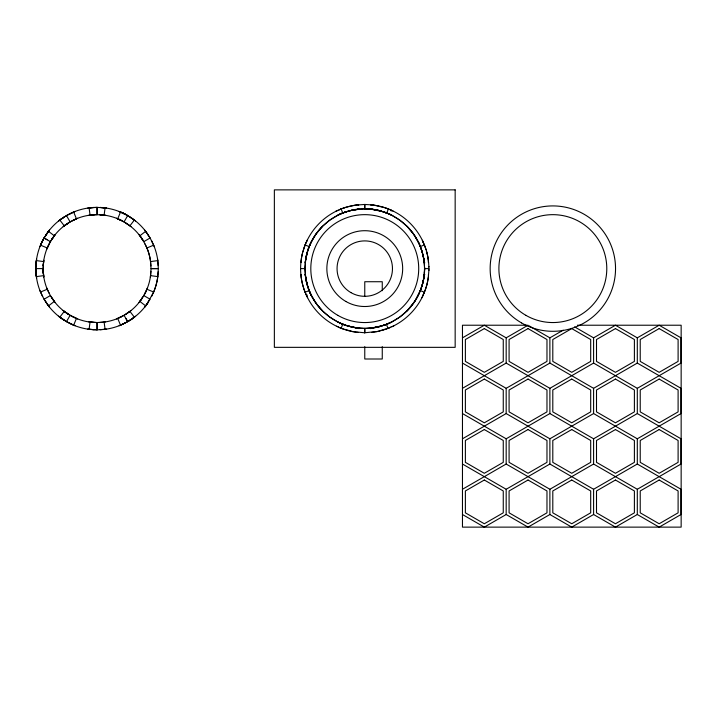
<?xml version="1.0" encoding="UTF-8"?>
<svg xmlns="http://www.w3.org/2000/svg" width="717" height="717" viewBox="0 0 717 717"><rect width="100%" height="100%" fill="white"/><g stroke="black" fill="none" stroke-linecap="round" stroke-linejoin="round"><path stroke-width="1.08" d="M145.748 305.783L144.735 307.064L148.553 301.794L145.668 305.881A61.241 61.241 0 0 1 134.366 317.192L127.707 321.637L120.519 325.177L117.731 318.447L124.059 315.328L129.929 311.402A53.954 53.954 0 0 0 139.887 301.445L143.803 295.583A151.09 90.27 26.8 0 0 146.205 290.86L146.931 289.247A53.945 53.945 0 0 0 150.57 275.651L151.036 268.615L158.323 268.597L157.803 260.612A61.241 61.241 0 0 0 153.662 245.169L150.122 237.99L145.668 231.331A61.241 61.241 0 0 0 134.366 220.02L127.707 215.575A146.824 94.805 -63.2 0 0 122.356 212.841L120.519 212.035A61.241 61.241 0 0 0 105.076 207.894L97.091 207.374L89.096 207.894A61.241 61.241 0 0 0 73.654 212.026L66.466 215.575L59.807 220.02A61.241 61.241 0 0 0 48.505 231.322L44.051 237.99A146.824 94.805 26.8 0 0 41.326 243.341L40.511 245.169A61.241 61.241 0 0 0 36.37 260.612L35.85 268.606A146.842 94.823 -3.2 0 0 36.164 274.611L36.37 276.601A61.241 61.241 0 0 0 40.502 292.043L44.051 299.222L48.505 305.881A61.241 61.241 0 0 0 59.798 317.192L66.466 321.637L73.654 325.186A61.241 61.241 0 0 0 89.087 329.318L97.082 329.847L97.082 322.551L104.126 322.094A53.954 53.954 0 0 0 117.731 318.447M146.86 304.277L153.662 292.043A61.241 61.241 0 0 0 157.803 276.601L158.323 268.615L151.036 268.615L150.57 261.562A53.945 53.945 0 0 0 146.931 247.965L143.803 241.638A151.099 90.27 -33.2 0 0 140.926 237.193L139.887 235.768A53.945 53.945 0 0 0 129.929 225.81L124.059 221.885L117.731 218.766A53.945 53.945 0 0 0 104.126 215.118L97.091 214.661L90.046 215.118L91.803 214.921A151.099 90.261 86.2 0 1 97.1 214.688L97.091 207.374L93.085 207.5L89.096 207.894L90.046 215.118A53.945 53.945 0 0 0 76.441 218.766L70.114 221.885L64.243 225.81A53.945 53.945 0 0 0 54.286 235.768L50.369 241.629L47.25 247.965A53.945 53.945 0 0 0 43.603 261.562L43.137 268.606L43.603 275.651A53.954 53.954 0 0 0 47.232 289.247L50.369 295.583L54.286 301.445L48.505 305.881L44.051 299.222L50.369 295.583L54.286 301.445M304.6 290.887C300.091 278.788 299.374 265.308 302.583 252.796M304.985 269.225L305.424 261.382M362.847 328.35L364.765 328.386L364.765 332.76L364.765 328.386L367.929 328.305M362.766 208.862L364.765 208.826L364.765 204.453L372.831 204.963M424.536 268.508L424.365 263.999M428.909 268.588L428.909 266.948M424.536 268.866L424.518 270.219L424.527 267.28M305.29 274.665L304.994 267.28L305.809 258.694M428.909 269.52L428.9 270.022M424.518 270.327L424.231 274.638M428.891 270.408L428.255 277.793M150.964 271.259L150.328 277.291M158.251 271.618L157.525 278.465A61.241 61.241 0 0 1 154.218 290.645L151.556 296.587M424.401 272.621L424.061 276.126M358.966 328.655L359.02 328.108A66.833 61.895 80.2 0 1 354.234 327.552M370.868 205.295L370.922 204.748M423.926 277.165L424.267 274.315L424.805 274.396M428.533 275.561L428.345 274.736M300.97 261.813L301.158 260.217M305.325 262.207L305.863 258.398M424.168 275.229L423.523 279.567M305.46 261.087L305.541 260.486L304.985 262.843M104.126 215.118L105.076 207.894M424.043 276.278L423.317 280.625M428.381 276.834L427.601 281.503M301.257 259.527L301.481 258.048M305.585 260.146L307.817 250.412M423.881 277.47L423.783 278.097M428.157 278.42L427.915 279.908M305.711 259.294L306.329 255.987M423.729 278.447L423.093 281.673M305.854 258.425L305.98 257.726M301.615 257.304L302.054 255.064M305.917 258.093L306.733 254.248M423.613 279.119L422.501 284.093M423.496 279.72L422.788 282.964M427.798 280.535L427.359 282.632M423.29 280.768L422.205 285.151L422.698 283.314M427.574 281.664L427.018 284.093M302.126 254.741L302.502 253.119M427.215 283.269L426.723 285.223M422.958 282.265L420.816 289.372M426.947 284.389L426.409 286.361M302.673 252.474L304.725 246.003M305.935 257.717A68.267 63.571 -2.5 0 1 306.849 253.54L307.494 251.461M302.753 252.151L304.017 247.965M426.678 285.384L426.068 287.499M306.912 253.549L308.821 247.544M422.331 284.703L421.238 288.189M422.026 285.751L421.811 286.45M426.221 287.006L425.217 290.08M307.584 251.156L307.871 250.251M426.023 287.66L425.755 288.503M307.683 250.851L308.91 247.293M419.875 291.756L421.847 286.361M307.934 250.072L308.158 249.373M307.969 249.946L308.489 248.44A65.507 61.339 7.8 0 1 309.923 244.864L310.622 243.26M425.656 288.79L425.378 289.623M304.151 247.589L305.155 244.882M308.283 249.023L310.165 244.264M420.87 289.229L421.363 287.84M421.094 288.619L419.983 291.496M425.244 289.991L423.908 293.45M425.109 290.367L424.025 293.172M391.482 322.076L399.853 317.004L407.032 310.873A59.78 59.78 0 0 0 420.341 290.609L420.745 289.569M304.788 245.841L305.29 244.56M308.928 247.24L309.224 246.496M308.991 247.096L309.179 246.603A59.762 59.762 0 0 1 322.525 226.348L329.677 220.209L338.039 215.136M420.592 289.964L414.928 301.113L407.032 310.873M339.275 327.481L341.149 328.252L342.753 324.192L346.105 325.401M419.795 245.268L419.095 243.672A59.78 59.78 0 0 0 386.777 213.021L388.381 208.961L390.245 209.731M147.415 288.019L145.076 293.253M305.254 244.64L306.025 242.803M305.352 244.398L306.168 242.48M309.403 246.048L311.223 242.023M76.441 318.447L70.114 315.328L64.243 311.402L70.114 315.328L76.441 318.447L73.654 325.186L66.466 321.637L59.807 317.192L64.243 311.402A53.954 53.954 0 0 1 54.277 301.445M39.955 246.567L42.617 240.625M46.757 249.193L49.097 243.959M423.953 293.334L422.385 296.802M419.033 293.674L419.606 292.384M423.415 294.597L422.743 296.058M306.132 242.57L306.661 241.405M306.24 242.328L306.804 241.109M310.228 244.121L310.416 243.699A59.78 59.78 0 0 1 342.753 213.021L343.246 212.832M419.293 293.092L419.113 293.495A59.762 59.762 0 0 1 386.786 324.174L385.522 324.667M337.259 326.567L338.119 326.665M339.491 323.681L339.831 322.937L341.901 323.842M389.806 214.025L387.619 213.37M391.177 211.049L391.518 210.305L392.997 211.004M306.759 241.19L307.306 240.078M306.876 240.957C312.944 228.167 323.403 217.52 336.085 211.219M310.82 242.848L315.91 234.154L322.489 226.339M418.62 294.535L418.029 295.736M422.564 296.435C416.478 309.144 406.064 319.719 393.445 325.993M422.295 296.99L421.928 297.725M54.286 235.768L48.505 231.331L44.051 237.99L40.511 245.169L47.25 247.965L50.369 241.638L55.11 234.728L51.749 239.37L53.363 237.004M66.466 321.637L70.114 315.328M124.059 221.885L127.707 215.575L134.366 220.029L129.929 225.81L124.059 221.885L117.731 218.766L120.519 212.035L127.707 215.575A146.824 94.805 -63.8 0 0 122.365 212.815M130.969 310.586L126.317 313.947M135.549 316.26L130.27 320.069M76.432 318.447A53.954 53.954 0 0 0 90.037 322.094L89.096 329.318L97.082 329.847L105.076 329.318A61.241 61.241 0 0 0 120.519 325.186L127.707 321.637A146.824 94.805 56.8 0 0 132.744 318.366L134.366 317.192L129.929 311.402L124.059 315.328L117.731 318.447M66.466 215.575L59.807 220.02L64.243 225.81L70.114 221.885L76.441 218.766L73.654 212.035L66.466 215.575L70.114 221.885M462.465 337.841L484.316 325.222L506.175 337.841L506.175 363.08L549.885 388.318L549.885 413.557L593.595 438.795L593.595 464.033L637.305 489.272L637.305 514.51L659.165 527.129L681.016 514.51L681.016 489.272L637.305 464.033L637.305 438.795L681.016 413.557L681.016 388.318L637.305 363.08L637.305 337.841L659.165 325.222L681.016 337.841L681.016 363.08L637.305 388.318L637.305 413.557L593.595 438.795M506.175 337.841L528.026 325.222M462.465 388.318L506.175 363.08M462.465 438.795L506.175 413.557L506.175 388.318L549.885 363.08L549.885 337.841L563.186 330.161M637.305 388.318L593.595 363.08L593.595 337.841L615.455 325.222L637.305 337.841M549.885 388.318L593.595 363.08M637.305 464.033L593.595 489.272L593.595 514.51L571.745 527.129L549.885 514.51L549.885 489.272L506.175 464.033L506.175 438.795L549.885 413.557M637.305 438.795L593.595 413.557L593.595 388.318L637.305 363.08M462.465 489.272L506.175 464.033M462.465 514.51L484.316 527.129L506.175 514.51L506.175 489.272L549.885 464.033L549.885 438.795L593.595 413.557M549.885 489.272L593.595 464.033M549.885 514.51L528.026 527.129L506.175 514.51M637.305 489.272L681.016 464.033L681.016 438.795L637.305 413.557M637.305 514.51L615.455 527.129L593.595 514.51M335.646 211.443L336.318 211.103M337.626 215.342L338.263 215.019M391.894 321.87L390.245 322.677M393.884 325.769L392.109 326.638M336.228 211.148L337.859 210.368M338.173 215.064L339.975 214.213M336.524 211.004L337.349 210.61M338.451 214.93L339.213 214.562M390.944 322.345L389.349 323.098M392.862 326.28L391.491 326.925M69.11 214.132L75.052 211.47M72.444 220.621L77.669 218.273M121.738 316.591L116.504 318.94M125.063 323.08L119.121 325.742M337.564 210.511L338.164 210.224M339.41 214.464L340.27 214.078M389.985 322.802L386.875 324.147M306.661 295.807L307.199 295.019M310.183 293.656L310.434 293.54A59.762 59.762 0 0 0 342.771 324.174L343.398 324.434M419.588 243.448L419.275 244.067M422.573 242.077L422.743 241.154M339.912 209.463L338.119 210.547M388.972 328.019L391.401 326.665M340.566 213.944L342.206 213.245L340.718 213.881M389.026 323.242L385.979 324.496M338.953 209.875L340.557 209.194M388.704 323.376L388.058 323.654M390.46 327.391L389.77 327.687M341.462 213.558L339.715 214.025M341.606 213.496L342.43 213.155M40.511 292.043L47.25 289.247M146.931 247.965L153.662 245.169M340.109 209.382L340.799 209.095M387.736 323.797L387.09 324.057M389.421 327.83L377.33 331.514L364.81 332.76M340.709 209.131L341.677 208.755M342.35 213.191L346.221 211.775M341.032 209.005L342 208.629M342.654 213.066L343.551 212.716M306.804 296.103L305.092 292.178L309.179 290.609A59.78 59.78 0 0 0 322.507 310.873L329.677 317.004L337.761 321.942M391.76 215.27L399.853 220.209L407.032 226.339A59.762 59.762 0 0 1 420.341 246.603L424.365 244.882M386.418 324.326L388.005 328.404M383.416 325.401L386.768 324.192M343.443 212.761L345.182 212.124M342.161 208.566L343.766 207.984M343.703 212.662L351.841 210.242L361.422 208.925M385.827 324.55L384.348 325.088M387.368 328.646L386.884 328.825M342.475 208.45L344.124 207.867M386.122 324.442L380.7 326.217M386.526 328.96L385.773 329.22M382.26 325.769L385.387 324.711M344.088 207.876L348.301 206.604M344.42 207.769L346.033 207.249M342.215 213.281A67.084 62.791 83.3 0 1 345.809 211.936L346.105 211.811M385.029 329.47L383.541 329.954M383.998 325.204L373.772 327.705M345.8 211.918L347.315 211.434M346.41 211.712L348.659 211.04M383.12 325.5L382.519 325.688M383.165 330.062L381.292 330.591M346.732 207.043L355.686 205.098L364.81 204.453L364.765 208.826L372.284 209.301M347.96 211.237L353.051 209.991M381.561 325.975L379.813 326.459M348.22 211.165L349.421 210.825M349.009 210.941L354.234 209.767L353.347 209.929M348.982 206.424L350.846 205.985M379.472 326.549L377.725 326.961M380.548 330.788L378.63 331.245M350.631 210.52L351.841 210.242M377.375 327.042L375.296 327.454M376.479 327.23L377.68 326.97A69.083 64.458 89.3 0 0 381.319 326.101M351.599 205.824L353.463 205.456M377.931 331.397L376.067 331.756M352.495 210.099L362.685 208.862M353.831 205.394L355.731 205.089M354.852 209.66L355.749 209.507M374.597 327.57L368.099 328.287M375.323 331.881L373.835 332.114M150.57 261.562L157.803 260.612M87.608 208.109L94.079 207.446M88.738 215.315L94.438 214.724M356.941 209.337L358.428 209.167M105.444 321.906L99.735 322.489M106.573 329.103L100.093 329.766M356.421 204.999L358.285 204.784M372.535 327.875L371.155 328.045M373.1 332.213L371.63 332.392M300.907 274.763L301.454 274.719M304.985 274.369L307.817 286.8M424.061 261.087L424.267 262.87L424.805 262.816M428.345 262.476L428.255 259.42M361.592 208.916L364.102 208.835M365.589 328.377L375.636 327.391A68.267 63.472 -85.2 0 0 379.804 326.396M365.428 328.377L364.137 328.386M364.182 208.835L364.801 208.826M300.611 268.606L304.985 268.606M527.174 325.222L462.465 325.222L462.465 527.129L681.15 527.129L681.15 325.222L577.382 325.222M364.675 332.76L353.158 331.702L342.161 328.646M363.976 328.377L356.994 327.875M97.082 322.551L90.046 322.094L97.082 322.551L97.091 329.847M362.766 328.35L357.335 327.92M94.438 322.489L88.738 321.906M94.079 329.766L87.608 329.103M368.78 208.961L372.58 209.346M300.907 262.449L301.454 262.503M371.263 204.784L373.154 205.008M370.814 209.14L383.12 211.712M358.706 328.081L356.044 327.75M358.267 332.428L356.797 332.267M150.57 275.651L157.803 276.601M373.1 204.999L375.717 205.394M372.535 209.337L373.566 209.481M353.347 327.284L356.941 327.875M373.467 205.044L385.11 207.769M356.053 332.168L353.831 331.819M372.876 209.382L375.636 209.83M356.645 327.83L350.03 326.54M373.772 209.507L374.973 209.705M355.749 327.705L354.548 327.508M376.362 205.51L377.984 205.833M375.574 209.812L376.174 209.929M375.278 209.758L377.079 210.108M346.41 325.5L354.252 327.454M353.087 331.684L351.599 331.397M375.986 209.893L379.472 210.664M353.535 327.319L352.441 327.104M376.479 209.991L377.68 210.242A69.083 64.369 88.5 0 1 381.292 211.21L385.827 212.662M353.051 327.23L348.22 326.047M378.298 205.896L380.548 206.424M377.375 210.171L381.561 211.237M352.146 327.042L351.447 326.88M351.222 331.317L348.955 330.779M349.009 326.271L351.097 326.8M380.915 206.523L382.788 207.043M348.605 330.689L346.732 330.178M379.813 210.753L381.211 211.139M349.708 326.459L347.96 325.975M348.659 326.172L346.571 325.554M383.165 207.15L385.432 207.876M381.91 211.345L386.875 213.066M347.62 325.877L344.599 324.882A65.507 61.384 -81 0 1 341.005 323.484A65.507 61.348 -82.2 0 0 344.608 324.864M346.365 330.062L344.492 329.47M382.519 211.524L389.107 214.007M346.92 325.661L343.703 324.55M385.405 207.867L387.368 208.566M386.078 208.1L388.489 209.005M384.626 212.223L384.921 212.331A65.507 61.384 -81 0 1 388.515 213.729A65.507 61.339 -82.2 0 0 384.921 212.349M344.832 324.962L342.35 324.03M343.371 329.085L341.032 328.207M387.53 208.629L388.381 208.961M342 328.583L341.149 328.252M386.122 212.779L386.768 213.03M305.11 244.99L309.179 246.603M420.341 290.609L424.41 292.222M342.43 324.057L339.141 322.614M389.295 209.328L390.568 209.875M340.234 327.884L338.953 327.337M146.931 289.247L153.662 292.043M77.669 318.94L72.444 316.591M75.052 325.742L69.11 323.08M336.524 326.208L339.069 327.391M390.801 209.973L392.181 210.61M389.026 213.971L390.389 214.598M391.043 210.081L391.518 210.305M389.546 214.213L391.07 214.93M339.975 323.008L338.451 322.283M422.573 295.135L423.066 295.359M392.405 210.717C405.607 216.973 416.496 227.907 422.725 241.109M337.115 326.495C324.425 320.472 313.84 310.129 307.521 297.582M390.801 214.795L391.348 215.064M338.729 322.417L337.626 321.87M391.267 215.019L391.894 215.342M574.595 326.871L593.595 337.841M528.976 325.769L549.885 337.841M549.885 363.08L593.595 388.318M462.465 363.08L506.175 388.318M506.175 413.557L549.885 438.795M462.465 413.557L506.175 438.795M549.885 464.033L593.595 489.272M462.465 464.033L506.175 489.272M41.299 243.332A146.824 94.805 26.3 0 1 44.078 237.999L50.369 241.629M44.051 237.99L47.214 239.81M130.27 217.143L135.549 220.953M126.317 223.265L130.969 226.626M407.032 226.339L413.727 234.316L418.952 243.368M322.489 310.873L316.367 303.694L311.286 295.332M144.735 230.148L148.553 235.418M139.062 234.728L142.423 239.37M55.11 302.484L51.749 297.842M49.437 307.064L45.619 301.794M124.059 315.328L127.707 321.637A146.824 94.805 56.2 0 0 132.762 318.393M125.887 318.482L127.707 321.637M311.492 295.745L310.82 294.364M307.602 297.725L306.876 296.255M151.556 240.634L154.218 246.567M145.076 243.959L147.415 249.193A53.954 53.954 0 0 1 150.328 259.921L150.964 265.962M311.223 295.189L310.712 294.149M307.306 297.143L306.759 296.022M422.295 240.231L422.654 240.957M418.37 242.158L418.791 243.027M49.097 293.253L46.757 288.019M42.617 296.587L39.955 290.645M310.757 294.23L310.362 293.396M418.898 243.26L419.418 244.389M310.622 293.952L310.228 293.101M423.066 241.853L423.693 243.251M423.093 241.898L423.353 242.489M306.446 295.332L305.487 293.136M310.273 293.19L309.529 291.46M310.434 293.54L309.403 291.165M419.553 244.712L420.287 246.451M423.702 243.278L424.15 244.354M419.687 245.008L421.551 249.946M424.043 244.076L424.742 245.841M420.001 245.752L421.04 248.449M309.439 291.263L308.928 289.973M309.341 291.012L307.934 287.15M304.788 291.371L305.254 292.572M341.149 208.961L342.753 213.03M424.41 244.99L425.154 246.971M305.11 292.222L304.689 291.111M420.341 246.603L421.847 250.851L421.65 250.251M309.179 290.609L308.4 288.539M308.821 289.668L306.912 283.663A68.267 63.571 2.5 0 1 305.935 279.496L305.29 274.647M304.725 291.21L304.151 289.623M424.975 246.478L426.023 249.552M425.217 247.132L425.504 247.965M420.87 247.983L421.596 250.072M421.3 249.193L423.057 255.386M308.167 287.867L307.584 286.056M304.026 289.274L303.506 287.66M425.602 248.261L426.767 252.151M421.811 250.762L422.331 252.509M303.309 287.015L302.673 284.766M307.396 285.402L306.912 283.663M426.409 250.851L427.054 253.28M422.958 254.947L422.205 252.061L423.29 256.444M426.848 252.456L427.574 255.548M302.583 284.416L302.126 282.471M306.733 282.964L305.317 274.943M427.099 253.442L427.215 253.935M422.851 254.481L423.496 257.493M427.305 254.32L427.637 255.87M423.039 255.297L424.043 260.943M306.267 280.921L305.917 279.119M301.982 281.826L301.669 280.213M423.317 256.587L423.666 258.425M427.628 255.817L427.798 256.686M423.272 256.336L423.604 258.075A65.83 60.855 12 0 1 424.079 261.687M427.771 256.561L428.049 258.129M423.523 257.645L423.89 259.805M427.843 256.937L427.977 257.681M301.552 279.567L301.248 277.64M305.854 278.796L304.985 269.35M428.04 258.048L428.228 259.258M157.525 258.747L158.251 265.604M428.103 258.425L428.381 260.379M423.783 259.115L424.168 261.983M423.926 260.047L424.267 262.87M301.203 277.318L300.934 275.086M104.126 322.094L105.076 329.318M428.416 260.638L428.515 261.499M424.186 262.126L424.347 263.829M428.587 262.108L428.874 266.464M358.599 204.748L358.652 205.295M370.501 328.108L370.555 328.655M424.509 266.572L424.141 261.687A65.83 60.972 9.8 0 0 423.675 258.084M428.883 266.509L428.891 267.011M424.536 267.593L424.536 268.391M97.091 214.661L97.082 207.374M428.909 270.264L428.909 268.624L424.536 268.606A68.554 62.809 -20.9 0 1 424.312 272.621M382.26 290.69L382.26 281.727L364.765 281.727L364.765 296.291M382.26 346.687L382.26 359.002L364.765 359.002L364.765 346.687M424.616 268.606A68.554 62.971 -18.7 0 1 424.491 272.621M424.634 269.601A4.831 0.583 87.9 0 1 424.625 269.861M379.831 326.513A68.267 63.571 -87.5 0 1 375.645 327.436M376.452 327.033A67.353 62.209 -76.9 0 1 370.492 327.965M376.506 327.391A67.353 62.496 -82.5 0 1 370.51 328.234M424.168 274.342A66.842 61.725 -13.1 0 1 423.496 279.101M424.339 274.351A66.842 61.904 -9.8 0 1 423.702 279.128M381.292 326.002A69.083 64.369 -88.5 0 1 377.68 326.934M306.966 283.645A68.267 63.472 4.8 0 1 306.025 279.478M308.471 288.772A65.507 61.384 -9 0 0 309.878 292.366A65.507 61.339 -7.8 0 1 308.498 288.763L307.315 285.151A69.083 64.458 -0.7 0 1 306.356 281.539A69.083 64.369 1.5 0 0 307.369 285.142M359.029 328.019A66.833 61.725 76.9 0 1 354.261 327.337M306.025 257.735A68.267 63.472 -4.8 0 1 306.966 253.567M354.261 209.875A66.833 61.725 -76.9 0 1 359.029 209.194M354.234 209.66A66.833 61.895 -80.2 0 1 359.02 209.023M342.188 213.218A67.084 62.845 81.4 0 1 345.791 211.891M307.369 252.07A69.083 64.369 -1.5 0 0 306.437 255.691A69.083 64.458 0.7 0 1 307.27 252.052M308.471 248.44A65.507 61.384 9 0 1 309.878 244.847M364.756 208.755A68.572 62.979 71.3 0 1 368.78 208.871M364.765 208.907A68.572 62.827 69 0 1 368.78 209.05M424.625 267.351A4.831 0.583 -87.9 0 1 424.634 267.611M370.501 209.194A66.833 61.725 76.9 0 1 375.26 209.875M370.51 209.023A66.833 61.895 80.2 0 1 375.287 209.66M377.689 210.206A69.083 64.458 -89.3 0 1 381.319 211.112M140.944 237.175A151.099 90.27 -33.8 0 1 143.785 241.647M36.128 274.611A146.842 94.814 -3.8 0 1 35.877 268.606L36.37 260.612L43.603 261.562L43.137 268.606A151.135 90.288 -3.8 0 0 43.387 273.894L43.603 275.651L36.37 276.601L35.85 268.606L43.137 268.606A151.135 90.288 -3.2 0 0 43.414 273.894M146.241 290.878A151.09 90.261 26.2 0 1 143.776 295.574M36.029 263.973L35.922 265.604L36.585 259.124L36.029 263.973M43.298 264.528L43.208 265.953L43.791 260.253L43.298 264.528M143.803 295.583L139.887 301.445L145.668 305.881L150.122 299.222L143.803 295.583M46.524 234.065L45.619 235.418L49.437 230.148L46.524 234.065M142.423 297.842L139.062 302.484L142.423 297.842M59.905 219.949L58.624 220.953L63.903 217.143L59.905 219.949M64.333 225.738L63.204 226.626L67.855 223.265L64.333 225.738M145.668 231.331L139.887 235.768L143.803 241.638L150.122 237.99L145.668 231.331M484.316 328.592L465.378 339.526L465.378 361.395L484.316 372.329L503.262 361.395L503.262 339.526L484.316 328.592M528.026 328.592L509.088 339.526L509.088 361.395L528.026 372.329L546.972 361.395L546.972 339.526L528.026 328.592M484.316 379.069L465.378 390.003L465.378 411.872L484.316 422.806L503.262 411.872L503.262 390.003L484.316 379.069M571.745 328.592L552.798 339.526L552.798 361.395L571.745 372.329L590.683 361.395L590.683 339.526L571.745 328.592M528.026 379.069L509.088 390.003L509.088 411.872L528.026 422.806L546.972 411.872L546.972 390.003L528.026 379.069M615.455 328.592L596.508 339.526L596.508 361.395L615.455 372.329L634.393 361.395L634.393 339.526L615.455 328.592M484.316 429.546L465.378 440.48L465.378 462.348L484.316 473.283L503.262 462.348L503.262 440.48L484.316 429.546M571.745 379.069L552.798 390.003L552.798 411.872L571.745 422.806L590.683 411.872L590.683 390.003L571.745 379.069M659.165 328.592L640.227 339.526L640.227 361.395L659.165 372.329L678.103 361.395L678.103 339.526L659.165 328.592M528.026 429.546L509.088 440.48L509.088 462.348L528.026 473.283L546.972 462.348L546.972 440.48L528.026 429.546M615.455 379.069L596.508 390.003L596.508 411.872L615.455 422.806L634.393 411.872L634.393 390.003L615.455 379.069M484.316 480.023L465.378 490.957L465.378 512.825L484.316 523.76L503.262 512.825L503.262 490.957L484.316 480.023M571.745 429.546L552.798 440.48L552.798 462.348L571.745 473.283L590.683 462.348L590.683 440.48L571.745 429.546M659.165 379.069L640.227 390.003L640.227 411.872L659.165 422.806L678.103 411.872L678.103 390.003L659.165 379.069M528.026 480.023L509.088 490.957L509.088 512.825L528.026 523.76L546.972 512.825L546.972 490.957L528.026 480.023M615.455 429.546L596.508 440.48L596.508 462.348L615.455 473.283L634.393 462.348L634.393 440.48L615.455 429.546M571.745 480.023L552.798 490.957L552.798 512.825L571.745 523.76L590.683 512.825L590.683 490.957L571.745 480.023M659.165 429.546L640.227 440.48L640.227 462.348L659.165 473.283L678.103 462.348L678.103 440.48L659.165 429.546M615.455 480.023L596.508 490.957L596.508 512.825L615.455 523.76L634.393 512.825L634.393 490.957L615.455 480.023M659.165 480.023L640.227 490.957L640.227 512.825L659.165 523.76L678.103 512.825L678.103 490.957L659.165 480.023M455.161 189.871L274.36 189.871L274.36 347.342L455.161 347.342L455.161 189.871M101.715 207.545L100.093 207.446L106.573 208.109L101.715 207.545M101.169 214.813L99.735 214.724L105.444 215.315L101.169 214.813M120.635 212.08L119.121 211.47L125.063 214.132L120.635 212.08M117.83 218.81L116.504 218.273L121.738 220.621L117.83 218.81M67.855 313.947L63.204 310.586L67.855 313.947M63.903 320.069L58.624 316.26L63.903 320.069M43.791 276.959L43.208 271.259L43.791 276.959M36.585 278.088L35.922 271.618L36.585 278.088M521.501 322.901A62.693 62.693 0 0 0 615.536 268.606A62.693 62.693 0 0 0 521.501 214.311A62.693 62.693 0 0 0 521.501 322.901M525.875 315.328A53.945 53.945 0 0 0 606.788 268.606A53.945 53.945 0 0 0 525.875 221.885A53.945 53.945 0 0 0 525.875 315.328M337.788 315.328A53.945 53.945 0 0 0 418.71 268.606A53.945 53.945 0 0 0 337.788 221.885A53.945 53.945 0 0 0 337.788 315.328M345.809 301.436A37.911 37.911 0 0 0 402.667 268.606A37.911 37.911 0 0 0 345.809 235.776A37.911 37.911 0 0 0 345.809 301.436M350.909 292.599A27.703 27.703 0 0 0 392.468 268.606A27.703 27.703 0 0 0 350.909 244.614A27.703 27.703 0 0 0 350.909 292.599"/></g></svg>
